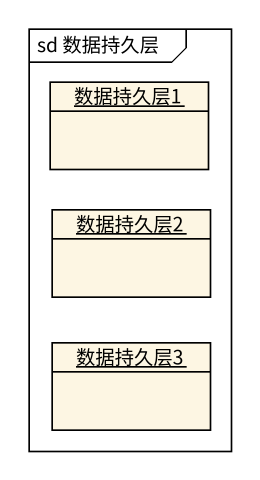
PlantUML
@startuml
mainframe sd 数据持久层
hide circle
hide empty members
object 数据持久层1
object 数据持久层2
object 数据持久层3
@enduml
